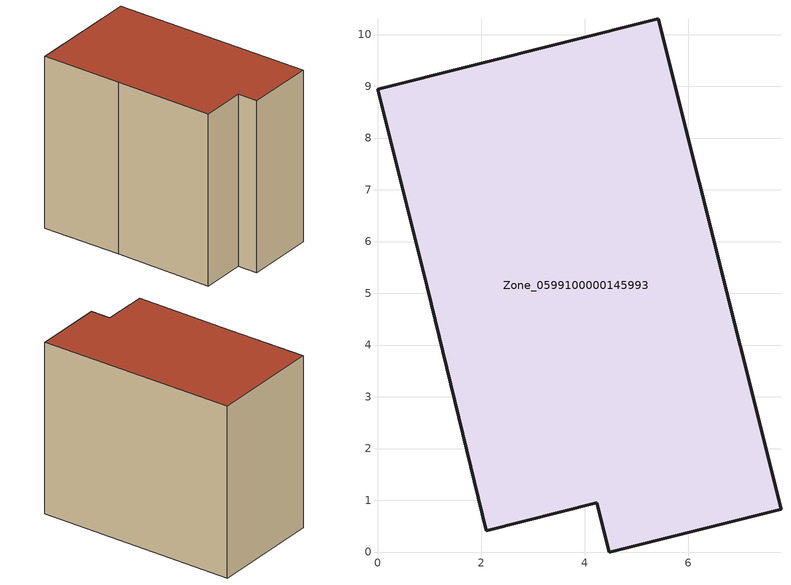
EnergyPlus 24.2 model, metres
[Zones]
Zone_0599100000145993
 floor ground (C_G): 5.43,10.3 7.8,0.83 4.48,0 4.24,0.95 2.1,0.41 0.96,5.12 0,8.94 z0
 wall outside (C_F): 2.1,0.41 4.24,0.95 4.48,0 7.8,0.83 5.43,10.3 0,8.94 0.96,5.12 2.1,0.41 z0:8.46
 roof outside (C_R): 5.43,10.3 0,8.94 0.96,5.12 2.1,0.41 4.24,0.95 4.48,0 7.8,0.83 z8.46
[BUILDING]
Pand.0599100000145993: North Axis=0; Terrain=City; Loads Convergence Tolerance Value=0.04; Temperature Convergence Tolerance Value=0.4; Solar Distribution=FullExterior; Maximum Number of Warmup Days=25; Minimum Number of Warmup Days=1
[Site:Location]
Rotterdam.The.Hague.AP_ZH_NLD Design_Conditions: Latitude=51.96; Longitude=4.45; Time Zone=1; Elevation=-4.5
[SITE:GROUNDTEMPERATURE:BUILDINGSURFACE]
18, 18, 18, 18, 18, 18, 18, 18, 18, 18, 18, 18
[MATERIAL] Thermal Absorptance=0.9; Solar Absorptance=0.7; Visible Absorptance=0.7
Name | Roughness | Thickness | Conductivity | Density | Specific Heat
G.TC.1975-1991 | MediumSmooth | 0.15 | 0.288461 | 540 | 1210
F.TC.1975-1991 | Rough | 0.3 | 0.230769 | 1920 | 840
R.TC.1975-1991 | MediumRough | 0.2 | 0.153846 | 1500 | 1000
[CONSTRUCTION]
C_G: G.TC.1975-1991
C_F: F.TC.1975-1991
C_R: R.TC.1975-1991
[ZONE]
Zone_0599100000145993: Type=1; Multiplier=1; Ceiling Height=Autocalculate; Volume=Autocalculate; Floor Area=autocalculate; Part of Total Floor Area=Yes
[ZONEINFILTRATION:DESIGNFLOWRATE]
Infil_Zone_0599100000145993: Zone or ZoneList or Space or SpaceList=Zone_0599100000145993; Schedule=AlwaysOn; Design Flow Rate Calculation Method=Flow/Area; Flow Rate per Floor Area=0.003; Constant Term Coefficient=1; Temperature Term Coefficient=0; Velocity Term Coefficient=0; Velocity Squared Term Coefficient=0
[HVACTEMPLATE:ZONE:IDEALLOADSAIRSYSTEM]
Zone_0599100000145993: Maximum Heating Supply Air Temperature=50; Minimum Cooling Supply Air Temperature=13; Maximum Heating Supply Air Humidity Ratio=0.0156; Minimum Cooling Supply Air Humidity Ratio=0.0077; Heating Limit=NoLimit; Cooling Limit=NoLimit; Dehumidification Control Type=ConstantSensibleHeatRatio; Cooling Sensible Heat Ratio=0.7; Dehumidification Setpoint=60; Humidification Control Type=None; Humidification Setpoint=30; Outdoor Air Method=None; Outdoor Air Flow Rate per Person=0.00944; Outdoor Air Flow Rate per Zone Floor Area=0; Outdoor Air Flow Rate per Zone=0; Demand Controlled Ventilation Type=None; Outdoor Air Economizer Type=NoEconomizer; Heat Recovery Type=None; Sensible Heat Recovery Effectiveness=0.7; Latent Heat Recovery Effectiveness=0.65
[ZONECONTROL:THERMOSTAT]
ThermostatControl_Zone_0599100000145993: Zone or ZoneList=Zone_0599100000145993; Control Type Schedule=DualSetpointControlType; Control 1=Thermostat_Zone_0599100000145993; Temperature Difference Between Cutout And Setpoint=0
[THERMOSTATSETPOINT:DUALSETPOINT]
Thermostat_Zone_0599100000145993: Heating Setpoint Temperature Schedule=HeatingSetpoint_Zone_0599100000145993; Cooling Setpoint Temperature Schedule=CoolingSetpoint_Zone_0599100000145993
[SCHEDULE:COMPACT]
HeatingSetpoint_Zone_0599100000145993: Through: 12/31, For: AllDays, Until: 24:00, 21
CoolingSetpoint_Zone_0599100000145993: Through: 12/31, For: AllDays, Until: 24:00, 24
DualSetpointControlType: Through: 12/31, For: AllDays, Until: 24:00, 4
AlwaysOn: Through: 12/31, For: AllDays, Until: 24:00, 1
